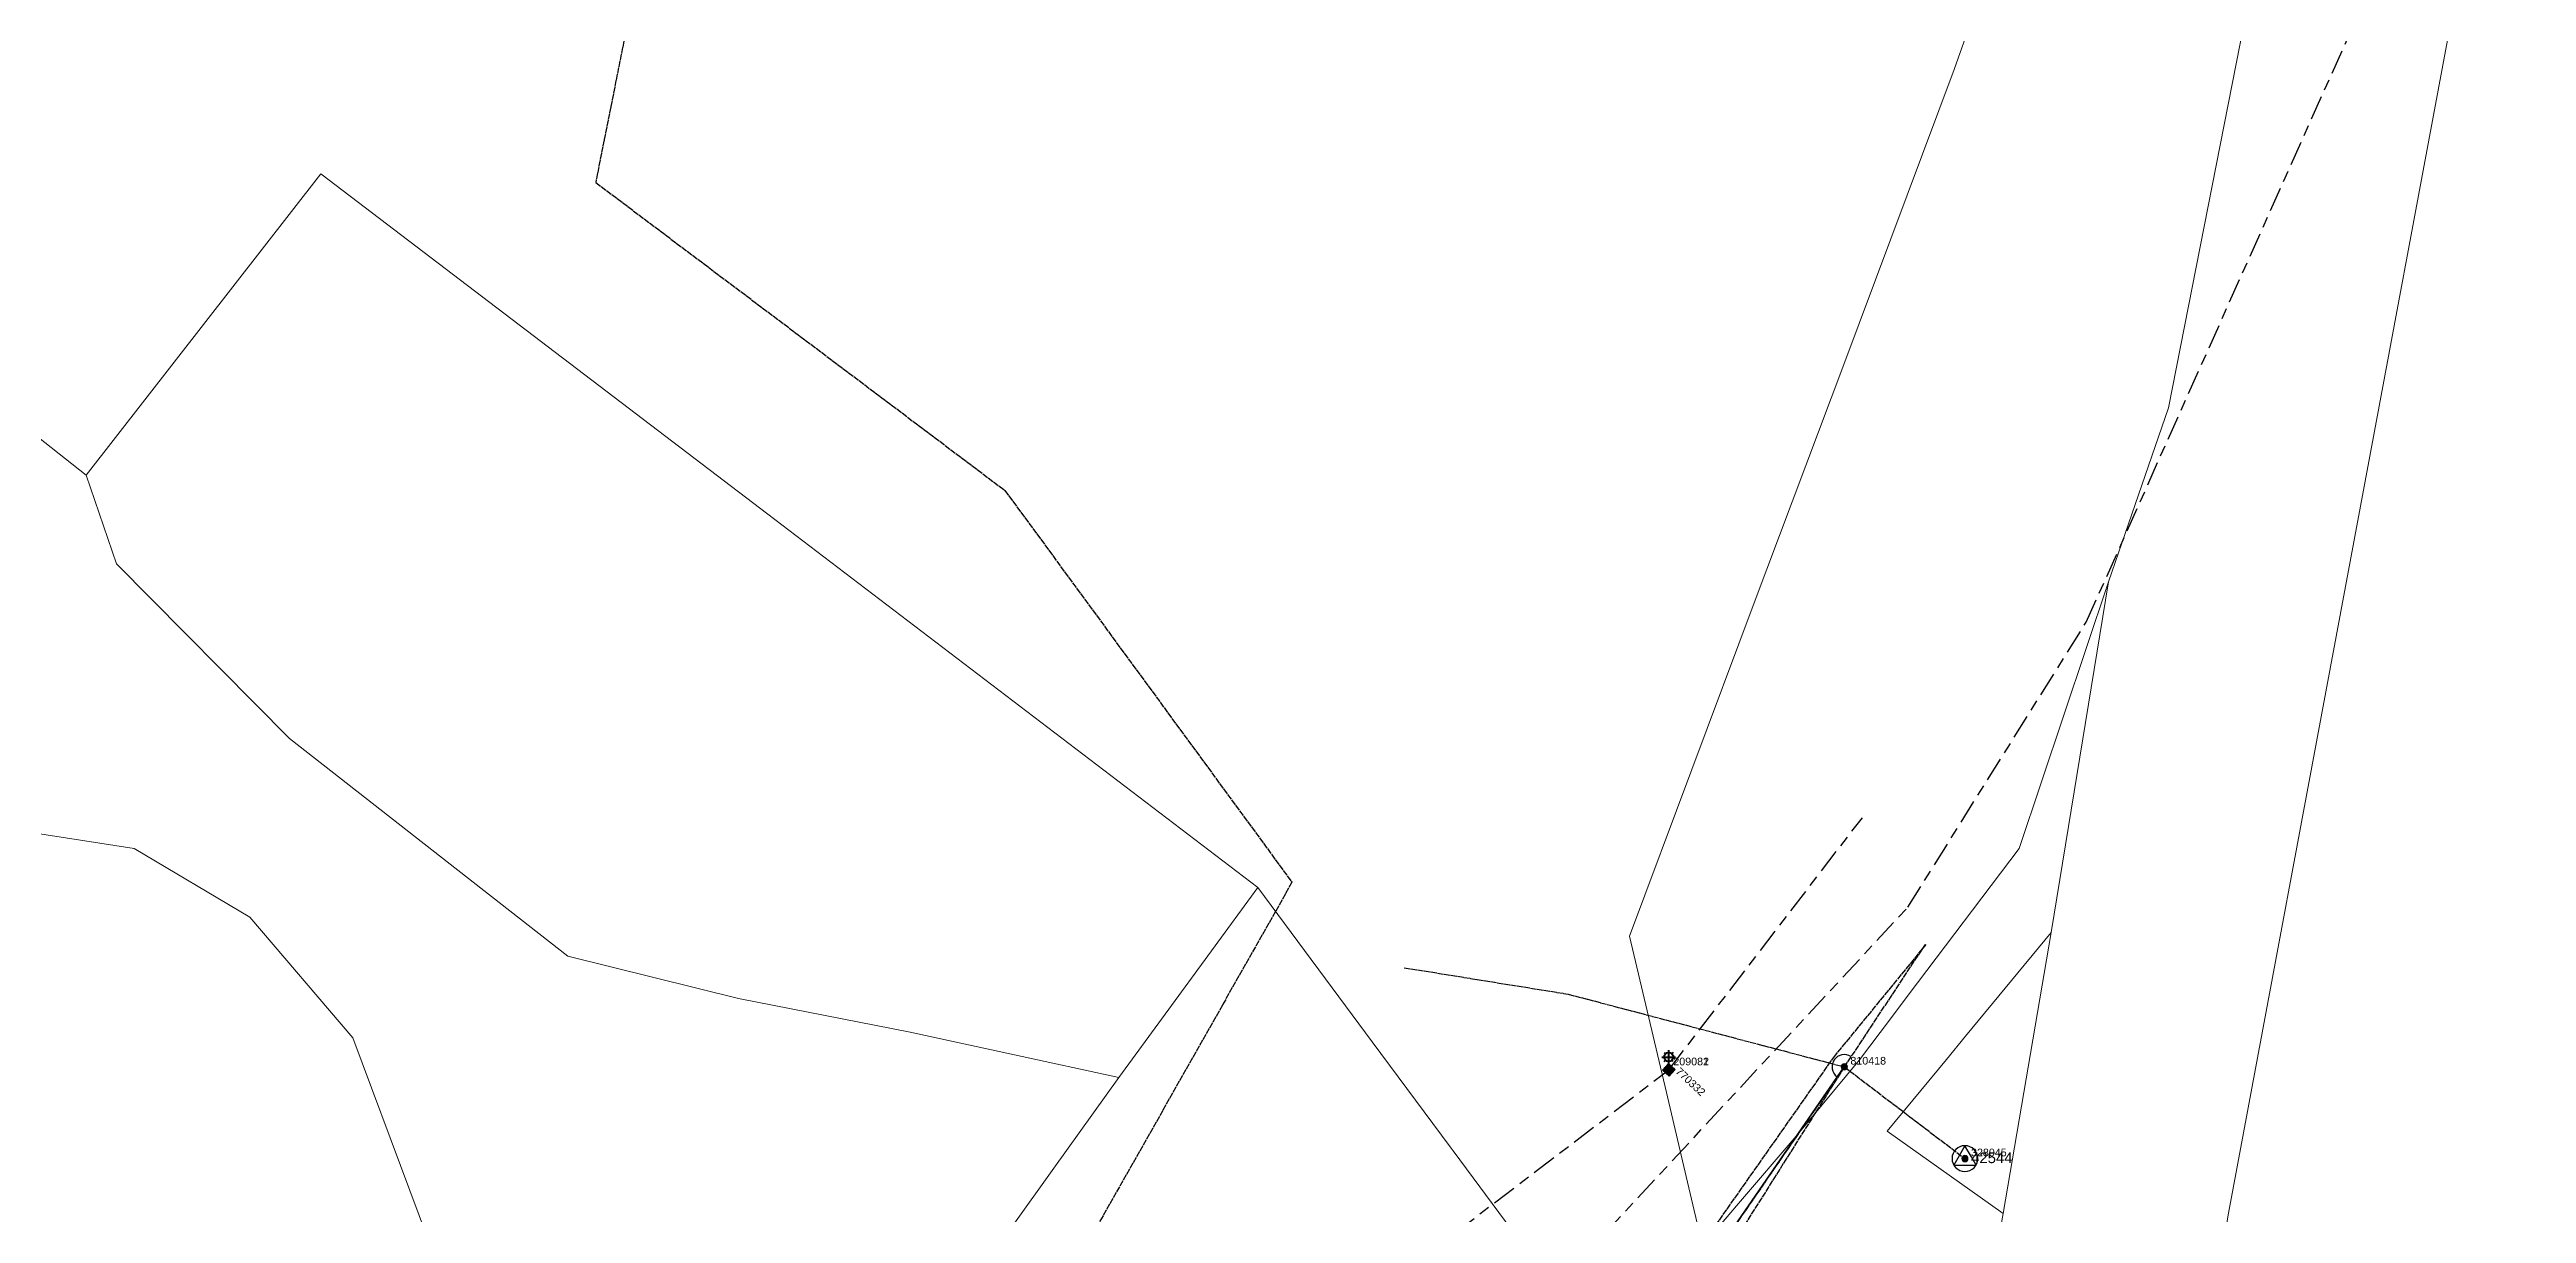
# Model space of a CAD drawing. Header units: metres. Extents: x 299415 to 303661, y 6161831 to 6163370.
# Drawn here: x 302942.8 to 303347.8, y 6162411.7 to 6162602 of the extents above; entities that cross this region are included whole.
import ezdxf
from ezdxf.enums import TextEntityAlignment as Align

# ---------------------------------------------------------------- set-up
doc = ezdxf.new("R2010")
doc.units = ezdxf.units.M
doc.linetypes.add('Cable Exist OH', pattern=[1, 1, 0])
doc.linetypes.add('Cable Exist UG', pattern=[8.2, 4, -1.2, 1.8, -1.2])
doc.layers.get('0').update_dxf_attribs({"color": 6})
for name, color, linetype in [('_USER 02 POLENUMEXT', 7, 'Continuous'), ('_USER 08 SLIGHTNUMEXT', 7, 'Continuous'), ('_USER 11 COLUMNNUMEXT', 7, 'Continuous'), ('Equip_SP_SL_EXT', 7, 'Continuous'), ('Mains_HV_EXT', 7, 'Continuous'), ('Mains_HV_MOD', 3, 'Continuous'), ('Mains_LV_EXT', 7, 'Continuous'), ('Mains_LV_MOD', 3, 'Continuous'), ('Mains_SL_EXT', 7, 'Continuous'), ('Mains_TR_EXT', 7, 'Continuous'), ('OH_Details_SP_MISC', 7, 'Continuous'), ('Sub_SP_TR_HV_LV_EXT', 7, 'Continuous'), ('SupportsOH_SP_TR_HV_LV_SL_EXT', 7, 'Continuous'), ('SupportsUG_SP_LV_SL_EXT', 7, 'Continuous')]:
    doc.layers.add(name, color=color, linetype=linetype)
doc.layers.add('Cadastre Land Parcels_SP_EXT', color=9, linetype='Continuous', lineweight=5)
doc.layers.add('Cadastre Roads_SP_EXT', color=9, linetype='Continuous', lineweight=5)
doc.styles.add('COLUMN_LABEL', font='arial.ttf')
doc.styles.add('iecARIAL', font='arial.ttf', dxfattribs={"height": 2})
doc.styles.add('POLE_LABEL', font='arial.ttf')
doc.styles.get("Standard").update_dxf_attribs({"font": 'arial.ttf'})

# ---------------------------------------------------------------- blocks, each defined once
blk = doc.blocks.new('SUB_POLE_EXT')
blk.add_wipeout([(0, 4.22), (0.42, 4.2), (0.83, 4.14), (1.21, 4.05), (1.62, 3.9), (1.99, 3.72), (2.35, 3.51), (2.68, 3.26), (2.99, 2.99), (3.28, 2.66), (3.52, 2.34), (3.76, 1.92), (3.9, 1.62), (4.04, 1.23), (4.18, 0.63), (4.22, 0), (4.18, -0.61), (4.06, -1.15), (3.9, -1.62), (3.58, -2.24), (3.22, -2.73), (2.97, -3.01), (2.68, -3.26), (2.36, -3.5), (2, -3.72), (1.64, -3.89), (1.25, -4.03), (0.82, -4.14), (0.42, -4.2), (0, -4.22), (-0.41, -4.2), (-0.8, -4.15), (-1.21, -4.05), (-1.62, -3.9), (-1.99, -3.73), (-2.35, -3.51), (-2.68, -3.26), (-2.96, -3.02), (-3.23, -2.72), (-3.51, -2.35), (-3.71, -2.01), (-3.91, -1.6), (-4.05, -1.21), (-4.16, -0.76), (-4.22, -0.14), (-4.21, 0.39), (-4.14, 0.83), (-4.03, 1.27), (-3.9, 1.63), (-3.71, 2.02), (-3.5, 2.37), (-3.28, 2.67), (-2.99, 2.99), (-2.68, 3.27), (-2.33, 3.52), (-1.98, 3.73), (-1.63, 3.9), (-1.2, 4.05), (-0.78, 4.15), (-0.4, 4.21)])
blk.add_line((2.16, 0.48), (2.16, 0.48, 0))
blk.add_lwpolyline([(-4.22, 0, 1), (4.22, 0, 1)], format="xyb", close=True)
blk.add_lwpolyline([(2.14, 0.52), (0, 4.22), (-3.66, -2.11), (3.66, -2.11)], close=True)
for tag, height, flags, p in [('STREET_CODE', 0.2, 9, (1.5, 0)), ('ASSET_NUM', 3.5, 8, (2, 2)), ('CONSTRUCTED_VOLTAGE', 0.2, 9, (1.5, -0.2)), ('OPERATING_VOLTAGE', 0.2, 9, (1.5, -0.6)), ('OPERATED_BY', 0.2, 9, (1.5, -0.8)), ('ORIENTATION', 0.2, 9, (1.5, -1.2)), ('OWNED_BY', 0.2, 9, (1.5, -1.4)), ('SECONDARY_VOLTAGE', 0.2, 9, (1.5, -1.6)), ('STATE', 0.2, 9, (1.5, -1.8)), ('SUBSTATION_TYPE', 0.2, 9, (1.5, -2)), ('STREETNAME', 0.2, 9, (1.5, -2.8)), ('SUBURB', 0.2, 9, (1.5, -3)), ('Z', 0.2, 1, (1.5, -3.4)), ('NO_PHASES', 0.2, 9, (1.5, -0.4)), ('MAINTAINED_BY', 0.2, 9, (1.5, -1)), ('USAGE', 0.2, 9, (1.5, -2.2)), ('LEGEND', 0.2, 9, (1.5, -2.4)), ('LOCATION', 0.2, 9, (1.5, -2.6)), ('NOTES', 0.2, 9, (1.5, -3.2))]:
    blk.add_attdef(tag, text='', height=height, dxfattribs=dict(flags=flags)).set_placement(p, align=Align.MIDDLE_LEFT)
blk = doc.blocks.new('COLUMN_EXT')
blk.add_hatch(color=256).paths.add_polyline_path([(-1.49, 1.48), (-1.49, -1.49), (1.48, -1.49), (1.48, 1.48)])
blk.add_lwpolyline([(-1.49, -1.49), (1.48, -1.49), (1.48, 1.48), (-1.49, 1.48)], close=True)
at = {"flags": 9}
for tag, style, p in [('STRUCTURE_PLANT_NUMBER', 'POLE_LABEL', (1.81, 0.03)), ('STREET_CODE', 'COLUMN_LABEL', (1.81, -0.2))]:
    blk.add_attdef(tag, text='', height=0.2, dxfattribs=dict(at, style=style)).set_placement(p, align=Align.MIDDLE_LEFT)
at = {"flags": 1}
blk.add_attdef('Z', (1.81, -2.35), '', height=0.2, dxfattribs=at)
at = {"flags": 9}
for tag, p in [('COLUMN_TYPE', (1.81, -0.4)), ('OWNED_BY', (1.81, -0.6)), ('STATE', (1.81, -0.8)), ('USAGE', (1.81, -1)), ('STREETNAME', (1.81, -1.6)), ('SUBURB', (1.81, -1.8)), ('LEGEND', (1.81, -1.2)), ('LOCATION', (1.81, -1.4)), ('NOTES', (1.81, -2))]:
    blk.add_attdef(tag, text='', height=0.2, dxfattribs=at).set_placement(p, align=Align.MIDDLE_LEFT)
at = {"layer": '_USER 11 COLUMNNUMEXT', "style": 'COLUMN_LABEL', "flags": 8}
blk.add_attdef('ASSET_NUM', text='', height=2.5, dxfattribs=at).set_placement((2, 2), align=Align.MIDDLE_LEFT)
blk = doc.blocks.new('SL_LANTERN_EXT')
at = {"lineweight": 40}
for p, q in [((-2.25, 4.22), (2.25, 4.22)), ((-1.46, 5.68), (-1.06, 5.28)), ((-1.46, 2.76), (-1.06, 3.16)), ((0, 1.97), (0, 6.47)), ((0, 0), (0, 2.72)), ((1.46, 5.68), (1.06, 5.28)), ((1.46, 2.76), (1.06, 3.16))]:
    blk.add_line(p, q, dxfattribs=at)
blk.add_circle((0, 4.22), 1.5, dxfattribs=at)
for tag, p, height, flags in [('OPERATING_VOLTAGE', (0.98, -1.65), 0.2, 9), ('ORIENTATION', (0.98, -1.85), 0.2, 9), ('OWNED_BY', (0.98, -2.05), 0.2, 9), ('STATE', (0.98, -2.25), 0.2, 9), ('CONSTRUCTED_VOLTAGE', (0.98, -0.65), 0.2, 9), ('CONTROL_TYPE', (0.98, -0.85), 0.2, 9), ('LANTERN_PURPOSE', (0.98, -1.05), 0.2, 9), ('LANTERN_TYPE', (0.98, -1.25), 0.2, 9), ('NO_PHASES', (0.98, -1.45), 0.2, 9), ('USAGE', (0.98, -2.45), 0.2, 9), ('CEXIST', (0.98, -2.65), 0.2, 9), ('CNEW', (0.98, -2.85), 0.2, 9), ('CNUMBER', (0.98, -3.05), 0.2, 9), ('CREMOVE', (0.98, -3.25), 0.2, 9), ('CREPLACE', (0.98, -3.45), 0.2, 9), ('LKINGHEIGHT', (0.98, -3.65), 0.2, 9), ('LBRACKET', (0.98, -3.85), 0.2, 9), ('LBRACKETVOCAB', (0.98, -4.05), 0.2, 9), ('LCATEGORY', (0.98, -4.25), 0.2, 9), ('LCHARGE1', (0.98, -4.45), 0.2, 9), ('LCHARGE1PERCENT', (0.98, -4.65), 0.2, 9), ('LCHARGE2', (0.98, -4.85), 0.2, 9), ('LCHARGE2PERCENT', (0.98, -5.05), 0.2, 9), ('LCHARGE3', (0.98, -5.25), 0.2, 9), ('LCHARGE3PERCENT', (0.98, -5.45), 0.2, 9), ('LEXIST', (0.98, -5.65), 0.2, 9), ('LLAMP', (0.98, -5.85), 0.2, 9), ('LLAMPVOCAB', (0.98, -6.05), 0.2, 9), ('LMAST', (0.98, -6.25), 0.2, 9), ('LMASTVOCAB', (0.98, -6.45), 0.2, 9), ('LNEW', (0.98, -6.65), 0.2, 9), ('LANTNUMBER', (0.98, -6.85), 0.2, 9), ('LOUTREACH', (0.98, -7.25), 0.2, 9), ('LOUTREACHVOCAB', (0.98, -7.45), 0.2, 9), ('LRATECODE', (0.98, -7.65), 0.2, 9), ('LREMOVE', (0.98, -7.85), 0.2, 9), ('LREPLACE', (0.98, -8.05), 0.2, 9), ('LTYPE', (0.98, -8.25), 0.2, 9), ('LNUMBER', (2.18, -3.25), 2.5, 8), ('STREETNAME', (0.98, -9.25), 0.2, 9), ('SUBURB', (0.98, -9.45), 0.2, 1), ('LTYPEVOCAB', (0.98, -8.45), 0.2, 9), ('LEGEND', (0.98, -8.65), 0.2, 9), ('LOCATION', (0.98, -8.85), 0.2, 9), ('NOTES', (0.98, -9.05), 0.2, 9)]:
    blk.add_attdef(tag, p, '', height=height, dxfattribs=dict(flags=flags))
at = {"layer": '_USER 08 SLIGHTNUMEXT', "style": 'iecARIAL', "flags": 8}
blk.add_attdef('ASSET_NUM', (1.5, 1.5), '', height=2.5, dxfattribs=at)
blk = doc.blocks.new('POLE_EXT')
blk.add_hatch(color=256).paths.add_polyline_path([(-1, 0, 1), (1, 0, 1)])
blk.add_lwpolyline([(-1, 0, 1), (1, 0, 1)], format="xyb", close=True)
for tag, height, flags, p in [('pNumber', 2.5, 8, (-17.84, 2.07)), ('OWNED_BY', 0.2, 9, (1.35, -0.4)), ('SPECIAL_USE', 0.2, 9, (1.35, -0.8)), ('STATE', 0.2, 9, (1.35, -1)), ('cLV', 0.2, 9, (1.35, -1.4)), ('hDepth', 0.2, 9, (1.35, -1.6)), ('hDia', 0.2, 9, (1.35, -1.8)), ('cHV', 0.2, 9, (1.35, -2)), ('cLinedev', 0.2, 9, (1.35, -3.4)), ('pExisting', 0.2, 9, (1.35, -3.8)), ('pFooting', 0.2, 9, (1.35, -4.4)), ('pNew', 0.2, 9, (1.35, -4.6)), ('pRelocate', 0.2, 9, (1.35, -5)), ('pRemove', 0.2, 9, (1.35, -5.2)), ('pReplace', 0.2, 9, (1.35, -5.4)), ('pStay', 0.2, 9, (1.35, -5.6)), ('pType', 0.2, 9, (1.35, -5.8)), ('cspan', 0.2, 9, (1.35, -6)), ('STREETNAME', 0.2, 9, (1.35, -6.2)), ('SUBURB', 0.2, 9, (1.35, -6.4)), ('OPERATED_BY', 0.2, 9, (1.36, -7.01)), ('PARENT', 0.2, 9, (1.35, -0.6)), ('USAGE', 0.2, 9, (1.35, -1.2)), ('LBRACKET', 0.2, 9, (1.35, -2.2)), ('LExisting', 0.2, 9, (1.35, -2.4)), ('LANTNUMBER', 0.2, 9, (1.35, -2.6)), ('LOther', 0.2, 9, (1.35, -2.8)), ('LRemove', 0.2, 9, (1.35, -3)), ('LEGEND', 0.2, 9, (1.35, -3.2)), ('LOCATION', 0.2, 9, (1.35, -3.6)), ('PFNUMBER', 0.2, 9, (1.35, -4)), ('NEWPFNUMBER', 0.2, 9, (1.35, -4.2)), ('NOTES', 0.2, 9, (1.35, -6.6)), ('MAINTAINED_BY', 0.2, 9, (1.36, -6.81))]:
    blk.add_attdef(tag, text='', height=height, dxfattribs=dict(flags=flags)).set_placement(p, align=Align.MIDDLE_LEFT)
at = {"style": 'POLE_LABEL', "flags": 9}
for tag, p in [('STRUCTURE_PLANT_NUMBER', (1.35, 0.03)), ('STREET_CODE', (1.35, -0.2))]:
    blk.add_attdef(tag, text='', height=0.2, dxfattribs=at).set_placement(p, align=Align.MIDDLE_LEFT)
at = {"flags": 1}
blk.add_attdef('Z', (1.35, -7.33), '', height=0.2, dxfattribs=at)
at = {"layer": '_USER 02 POLENUMEXT', "style": 'POLE_LABEL', "flags": 8}
blk.add_attdef('ASSET_NUM', text='', height=2.5, dxfattribs=at).set_placement((2, 2), align=Align.MIDDLE_LEFT)

msp = doc.modelspace()

# ---------------------------------------------------------------- linework, layer by layer
at = {"layer": 'Cadastre Land Parcels_SP_EXT', "linetype": 'Continuous'}
for points in [[(303337.35, 6162616.73), (303299.08, 6162411.76), (303284.18, 6162323.75), (303291.81, 6162327.89), (303300.85, 6162326.18), (303309.12, 6162322.96), (303314.77, 6162319.98), (303321.84, 6162316.52), (303327.35, 6162311.44), (303334.96, 6162306.29), (303343.34, 6162302.87), (303349.05, 6162303.61)], [(303284.18, 6162323.75), (303299.08, 6162411.76), (303337.35, 6162616.73)], [(302921.53, 6162476.8), (302956.71, 6162471.37), (302975.59, 6162460.16), (302992.42, 6162440.4), (303011.08, 6162390.49), (303034.64, 6162383.59), (303058.5, 6162382.66), (303086.37, 6162390.22), (303107.05, 6162419.08), (303117.69, 6162433.93), (303083.53, 6162441.33), (303055.48, 6162446.85), (303027.59, 6162453.76), (303015.08, 6162463.51), (302982.1, 6162489.38), (302953.82, 6162517.93), (302948.85, 6162532.44), (302925.15, 6162551.13)]]:
    msp.add_lwpolyline(points, dxfattribs=at)
msp.add_lwpolyline([(303140.39, 6162465), (303060.27, 6162526.04), (302987.18, 6162581.71), (302948.85, 6162532.44), (302953.82, 6162517.93), (302982.1, 6162489.38), (303015.08, 6162463.51), (303027.59, 6162453.76), (303055.48, 6162446.85), (303083.53, 6162441.33), (303117.69, 6162433.93), (303140.39, 6162465)], close=True, dxfattribs=at)
at = {"layer": 'Cadastre Roads_SP_EXT', "linetype": 'Continuous'}
msp.add_lwpolyline([(303044.13, 6162312.12), (303062.71, 6162333.29), (303090.11, 6162343.14), (303106.64, 6162348.88), (303147.26, 6162362.78), (303177.49, 6162381.59), (303188.13, 6162384.8), (303199.09, 6162385.82), (303172.31, 6162421.94), (303171.82, 6162422.6), (303159.1, 6162439.76), (303140.39, 6162465), (303117.69, 6162433.93), (303107.05, 6162419.08), (303086.37, 6162390.22), (303067.23, 6162363.6), (303023.5, 6162302.77), (303052.49, 6162290.78), (303044.13, 6162312.12)], close=True, dxfattribs=at)
at = {"layer": 'Mains_HV_EXT', "linetype": 'Cable Exist OH'}
msp.add_lwpolyline([(303164.33, 6162451.88), (303191.12, 6162447.56), (303236.28, 6162435.67)], dxfattribs=at)
at = {"layer": 'Mains_HV_MOD', "linetype": 'Cable Exist OH'}
for points in [[(303197.33, 6162346.05), (303202.58, 6162391.7), (303234.55, 6162437.22), (303249.68, 6162455.69)], [(303236.28, 6162435.67), (303207.46, 6162389.96)]]:
    msp.add_lwpolyline(points, dxfattribs=at)
at = {"layer": 'Mains_LV_EXT', "linetype": 'Cable Exist OH'}
msp.add_lwpolyline([(303249.49, 6162455.69), (303236.28, 6162435.67)], dxfattribs=at)
at = {"layer": 'Mains_LV_EXT', "linetype": 'Continuous'}
msp.add_lwpolyline([(303237.37, 6162437.35, 0.975381), (303235.11, 6162434.05)], format="xyb", dxfattribs=at)
at = {"layer": 'Mains_LV_MOD', "linetype": 'Cable Exist OH'}
msp.add_lwpolyline([(303236.28, 6162435.67), (303205.59, 6162391.1)], dxfattribs=at)
at = {"layer": 'Mains_SL_EXT', "linetype": 'Cable Exist UG'}
for points in [[(303207.58, 6162435.17), (303239.23, 6162476.41)], [(303172.56, 6162408.46), (303207.58, 6162435.17)]]:
    msp.add_lwpolyline(points, dxfattribs=at)
at = {"layer": 'OH_Details_SP_MISC', "color": 7, "linetype": 'Continuous', "flags": 128}
for points in [[(303198.19, 6162302.05), (303200.06, 6162344.31), (303205.59, 6162391.1), (303236.28, 6162435.67)], [(303209.92, 6162302.91), (303200.06, 6162344.31), (303205.59, 6162391.1), (303236.28, 6162435.67)]]:
    msp.add_lwpolyline(points, dxfattribs=at)

# ---------------------------------------------------------------- block references
at = {"layer": 'Equip_SP_SL_EXT'}
ref = msp.add_blockref('SL_LANTERN_EXT', (303207.58, 6162435.17), dxfattribs=dict(at, xscale=0.5, yscale=0.5, zscale=0.5))
ref.add_attrib('ASSET_NUM', '209082', (303208.33, 6162435.92), dxfattribs={"layer": '_USER 08 SLIGHTNUMEXT', "height": 1.25, "style": 'iecARIAL'})
ref = msp.add_blockref('SL_LANTERN_EXT', (303207.58, 6162435.17), dxfattribs=dict(at, xscale=0.5, yscale=0.5, zscale=0.5))
ref.add_attrib('ASSET_NUM', '209081', (303208.33, 6162435.92), dxfattribs={"layer": '_USER 08 SLIGHTNUMEXT', "height": 1.25, "style": 'iecARIAL'})
at = {"layer": 'Sub_SP_TR_HV_LV_EXT'}
ref = msp.add_blockref('SUB_POLE_EXT', (303256, 6162420.67), dxfattribs=dict(at, xscale=0.5, yscale=0.5, zscale=0.5))
ref.add_attrib('ASSET_NUM', '42544', dxfattribs={"layer": '0', "height": 1.75}).set_placement((303257, 6162420.8), align=Align.MIDDLE_LEFT)
at = {"layer": 'SupportsOH_SP_TR_HV_LV_SL_EXT'}
ref = msp.add_blockref('POLE_EXT', (303236.28, 6162435.67), dxfattribs=dict(at, xscale=0.5, yscale=0.5, zscale=0.5))
ref.add_attrib('ASSET_NUM', '810418', dxfattribs={"layer": '_USER 02 POLENUMEXT', "height": 1.25, "style": 'POLE_LABEL'}).set_placement((303237.28, 6162436.67), align=Align.MIDDLE_LEFT)
at = {"layer": 'SupportsUG_SP_LV_SL_EXT'}
ref = msp.add_blockref('COLUMN_EXT', (303207.6, 6162435.19), dxfattribs=dict(at, xscale=0.5, yscale=0.5, zscale=0.5, rotation=316.9396859520399))
ref.add_attrib('ASSET_NUM', '770332', dxfattribs={"layer": '_USER 11 COLUMNNUMEXT', "height": 1.25, "rotation": 316.9397, "style": 'COLUMN_LABEL'}).set_placement((303209.02, 6162435.23), align=Align.MIDDLE_LEFT)

# ---------------------------------------------------------------- next in the draw order: linework, layer by layer
at = {"layer": 'Cadastre Land Parcels_SP_EXT', "linetype": 'Continuous'}
for points in [[(303304.85, 6162622.72), (303289.26, 6162543.43), (303279.46, 6162514.99), (303270.08, 6162457.62), (303262.23, 6162411.71), (303251.34, 6162350.87)], [(303251.34, 6162350.87), (303262.23, 6162411.71), (303243.3, 6162425.15), (303252.97, 6162436.88), (303256.11, 6162440.69), (303270.08, 6162457.62), (303279.46, 6162514.99), (303264.87, 6162471.4), (303246.71, 6162447.37), (303243.81, 6162443.53), (303238.74, 6162436.83), (303228.4, 6162424.32), (303219.01, 6162413.31), (303213.11, 6162406.38)]]:
    msp.add_lwpolyline(points, dxfattribs=at)
msp.add_lwpolyline([(303262.23, 6162411.71), (303270.08, 6162457.62), (303256.11, 6162440.69), (303252.97, 6162436.88), (303243.3, 6162425.15), (303262.23, 6162411.71)], close=True, dxfattribs=at)
at = {"layer": 'Cadastre Roads_SP_EXT', "linetype": 'Continuous'}
msp.add_lwpolyline([(303256.15, 6162604.15), (303254.23, 6162598.74), (303236.18, 6162550.51), (303221.57, 6162511.52), (303201.15, 6162457.04), (303207.19, 6162431.45), (303210.63, 6162416.84), (303213.11, 6162406.38), (303219.01, 6162413.31), (303219.01, 6162413.31), (303228.4, 6162424.32), (303238.74, 6162436.83), (303243.81, 6162443.53), (303246.71, 6162447.37), (303264.87, 6162471.4), (303279.46, 6162514.99), (303289.26, 6162543.43), (303304.85, 6162622.72)], dxfattribs=at)
at = {"layer": 'Mains_HV_EXT', "linetype": 'Cable Exist OH'}
msp.add_lwpolyline([(303236.28, 6162435.67), (303256, 6162420.67)], dxfattribs=at)
at = {"layer": 'Mains_TR_EXT', "linetype": 'Cable Exist UG'}
msp.add_lwpolyline([(303096.18, 6162322.71), (303103.14, 6162349.76), (303156.3, 6162376.79), (303196.96, 6162408.26), (303246.66, 6162461.76), (303275.83, 6162508.36), (303331.61, 6162632.99), (303374.21, 6162893.67), (303384.62, 6162956.39), (303400.69, 6163016.01), (303416.03, 6163064.47), (303440.12, 6163121.49), (303465.2, 6163173.79), (303489.11, 6163215.31), (303514.92, 6163254.93), (303546.71, 6163298.45), (303579.11, 6163335.02), (303611.57, 6163369.04), (303611.95, 6163369.97)], dxfattribs=at)
at = {"layer": 'Mains_TR_EXT', "linetype": 'Cable Exist OH'}
msp.add_lwpolyline([(303286.42, 6163161.73), (303308.96, 6163057.3), (303234.51, 6162937.45), (303178.2, 6162845.26), (303113.75, 6162758.11), (303050.53, 6162672.45), (303032.14, 6162580.3), (303099.06, 6162529.92), (303145.98, 6162465.85), (303071.79, 6162334.84), (303091.03, 6162322.71)], dxfattribs=at)

# ---------------------------------------------------------------- next in the draw order: block references
at = {"layer": 'SupportsOH_SP_TR_HV_LV_SL_EXT'}
ref = msp.add_blockref('POLE_EXT', (303256, 6162420.67), dxfattribs=dict(at, xscale=0.5, yscale=0.5, zscale=0.5))
ref.add_attrib('ASSET_NUM', '328045', dxfattribs={"layer": '_USER 02 POLENUMEXT', "height": 1.25, "style": 'POLE_LABEL'}).set_placement((303257, 6162421.67), align=Align.MIDDLE_LEFT)

doc.saveas('drawing.dxf')
